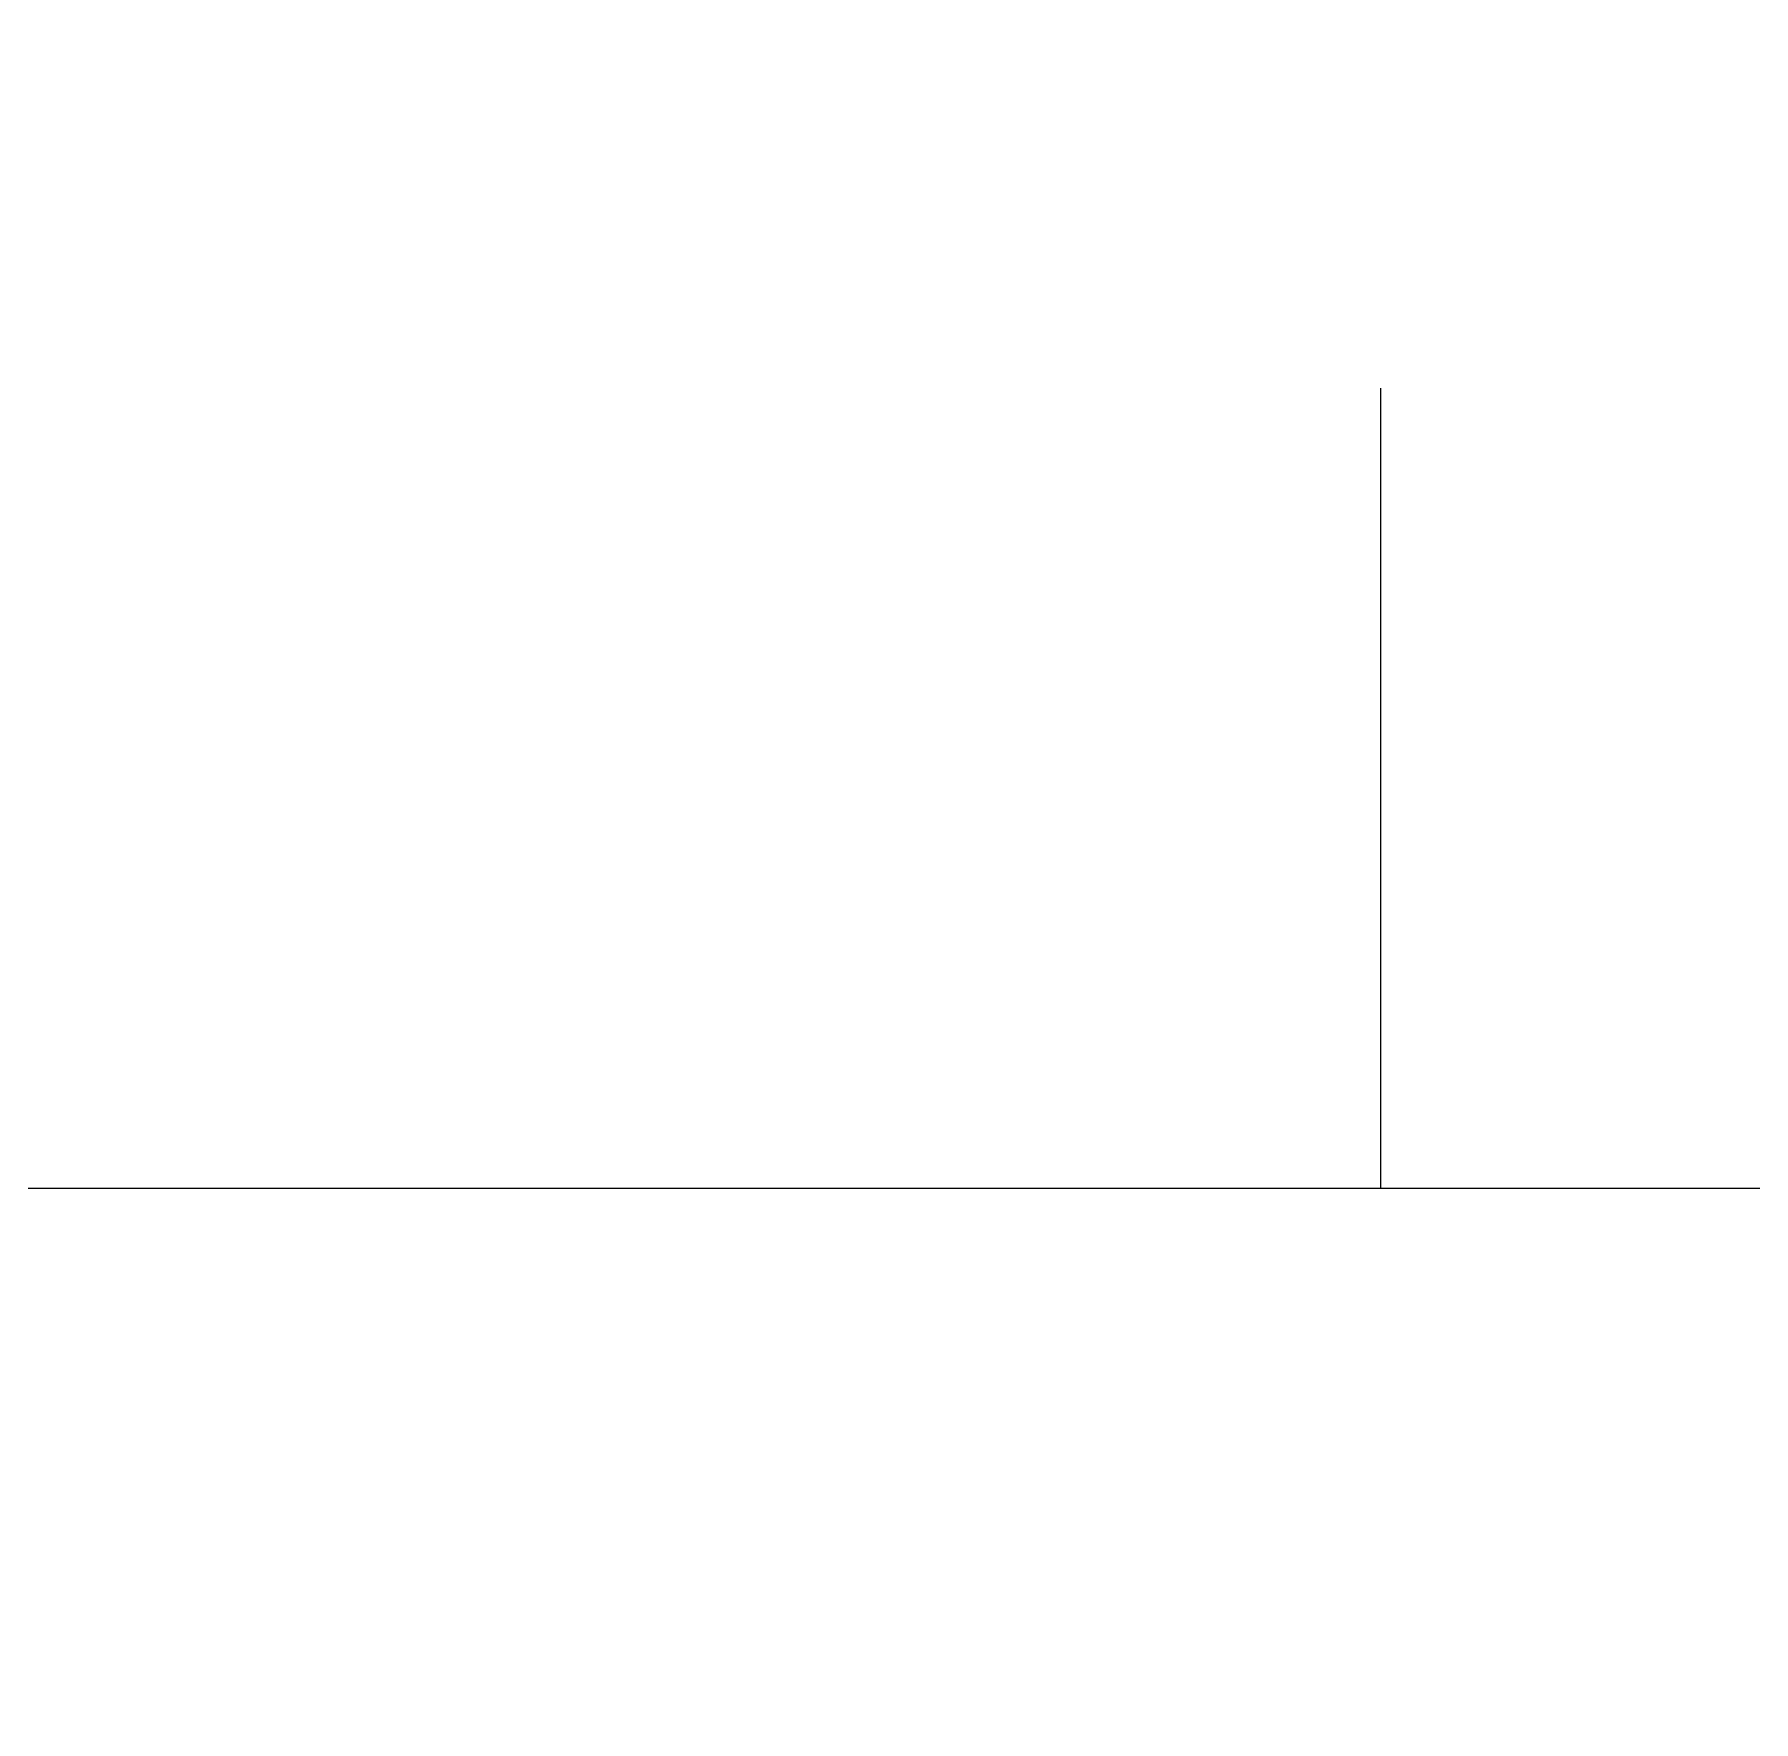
# Model space of a CAD drawing. Extents: x -38 to 2998, y -195 to 11529.
# Drawn here: x 2253.69 to 2292.35, y 2886 to 2923.96 of the extents above; entities that cross this region are included whole.
import ezdxf

# ---------------------------------------------------------------- set-up
doc = ezdxf.new("R2010")
doc.units = 0
doc.header["$MEASUREMENT"] = 0
doc.layers.get('0').update_dxf_attribs({"linetype": 'CONTINUOUS'})
doc.layers.add('DIMENSIONS', color=4, linetype='CONTINUOUS')
doc.dimstyles.get("Standard").update_dxf_attribs({"dimtxt": 0.18, "dimasz": 0.18, "dimexe": 0.18, "dimexo": 0.0625, "dimgap": 0.09, "dimtad": 0, "dimtih": 1, "dimtoh": 1, "dimdec": 4, "dimzin": 0, "dimtxsty": 'STANDARD', "dimcen": 0.09, "dimazin": 3, "dimtfac": 1, "dimtdec": 4, "dimtofl": 0, "dimtmove": 0, "dimatfit": 3, "dimtolj": 1, "dimtzin": 0})

# ---------------------------------------------------------------- blocks, each defined once
blk = doc.blocks.new('*D1182')
at = {"color": 1, "linetype": 'BYBLOCK'}
for points in [[(2117.733, 2902.773), (2116.672, 2901.712), (2109.248, 2894.288), (2108.187, 2893.227)], [(2288.733, 2902.773), (2287.672, 2901.712), (2280.248, 2894.288), (2279.187, 2893.227)]]:
    blk.add_solid(points, dxfattribs=at)
at = {"layer": 'DIMENSIONS', "color": 9, "linetype": 'BYBLOCK'}
for p, q in [((2112.96, 2898), (2112.96, 2916)), ((2283.96, 2898), (2283.96, 2916))]:
    blk.add_line(p, q, dxfattribs=at)
at = {"layer": 'DIMENSIONS', "color": 0, "linetype": 'BYBLOCK'}
blk.add_line((2112.96, 2898), (2283.96, 2898), dxfattribs=at)
at = {"layer": 'DIMENSIONS', "color": 0, "linetype": 'BYBLOCK', "insert": (2198.46, 2910), "char_height": 6, "attachment_point": 5}
blk.add_mtext("\\A1; 14' -3''", dxfattribs=at)
blk = doc.blocks.new('*D1183')
at = {"color": 1, "linetype": 'BYBLOCK'}
for points in [[(2288.733, 2902.773), (2287.672, 2901.712), (2280.248, 2894.288), (2279.187, 2893.227)], [(2459.733, 2902.773), (2458.672, 2901.712), (2451.248, 2894.288), (2450.187, 2893.227)]]:
    blk.add_solid(points, dxfattribs=at)
at = {"layer": 'DIMENSIONS', "color": 9, "linetype": 'BYBLOCK'}
for p, q in [((2283.96, 2898), (2283.96, 2916)), ((2454.96, 2898), (2454.96, 2916))]:
    blk.add_line(p, q, dxfattribs=at)
at = {"layer": 'DIMENSIONS', "color": 0, "linetype": 'BYBLOCK'}
blk.add_line((2283.96, 2898), (2454.96, 2898), dxfattribs=at)
at = {"layer": 'DIMENSIONS', "color": 0, "linetype": 'BYBLOCK', "insert": (2369.46, 2910), "char_height": 6, "attachment_point": 5}
blk.add_mtext("\\A1; 14' -3''", dxfattribs=at)
blk = doc.blocks.new('*D1673')
at = {"color": 1, "linetype": 'BYBLOCK'}
for points in [[(2117.733, 2902.773), (2116.672, 2901.712), (2109.248, 2894.288), (2108.187, 2893.227)], [(2288.733, 2902.773), (2287.672, 2901.712), (2280.248, 2894.288), (2279.187, 2893.227)]]:
    blk.add_solid(points, dxfattribs=at)
at = {"layer": 'DIMENSIONS', "color": 9, "linetype": 'BYBLOCK'}
for p, q in [((2112.96, 2898), (2112.96, 2916)), ((2283.96, 2898), (2283.96, 2916))]:
    blk.add_line(p, q, dxfattribs=at)
at = {"layer": 'DIMENSIONS', "color": 0, "linetype": 'BYBLOCK'}
blk.add_line((2112.96, 2898), (2283.96, 2898), dxfattribs=at)
at = {"layer": 'DIMENSIONS', "color": 0, "linetype": 'BYBLOCK', "insert": (2198.46, 2910), "char_height": 6, "attachment_point": 5}
blk.add_mtext("\\A1; 14' -3''", dxfattribs=at)
blk = doc.blocks.new('*D1674')
at = {"color": 1, "linetype": 'BYBLOCK'}
for points in [[(2288.733, 2902.773), (2287.672, 2901.712), (2280.248, 2894.288), (2279.187, 2893.227)], [(2459.733, 2902.773), (2458.672, 2901.712), (2451.248, 2894.288), (2450.187, 2893.227)]]:
    blk.add_solid(points, dxfattribs=at)
at = {"layer": 'DIMENSIONS', "color": 9, "linetype": 'BYBLOCK'}
for p, q in [((2283.96, 2898), (2283.96, 2916)), ((2454.96, 2898), (2454.96, 2916))]:
    blk.add_line(p, q, dxfattribs=at)
at = {"layer": 'DIMENSIONS', "color": 0, "linetype": 'BYBLOCK'}
blk.add_line((2283.96, 2898), (2454.96, 2898), dxfattribs=at)
at = {"layer": 'DIMENSIONS', "color": 0, "linetype": 'BYBLOCK', "insert": (2369.46, 2910), "char_height": 6, "attachment_point": 5}
blk.add_mtext("\\A1; 14' -3''", dxfattribs=at)

msp = doc.modelspace()

# ---------------------------------------------------------------- dimensions: what is measured, and where the dimension line sits
at = {"layer": 'DIMENSIONS'}
for base, p1, p2, picture, middle in [((2283.96, 2898), (2112.96, 2886), (2283.96, 2886), '*D1182', (2198.46, 2886)), ((2283.96, 2898), (2112.96, 2886), (2283.96, 2886), '*D1673', (2198.46, 2886)), ((2454.96, 2898), (2283.96, 2886), (2454.96, 2886), '*D1183', (2369.46, 2886)), ((2454.96, 2898), (2283.96, 2886), (2454.96, 2886), '*D1674', (2369.46, 2886))]:
    dim = msp.add_linear_dim(base=base, p1=p1, p2=p2, dimstyle='STANDARD', dxfattribs=at)
    dim.commit()
    dim.dimension.update_dxf_attribs({"geometry": picture, "text_midpoint": middle})

doc.saveas('drawing.dxf')
